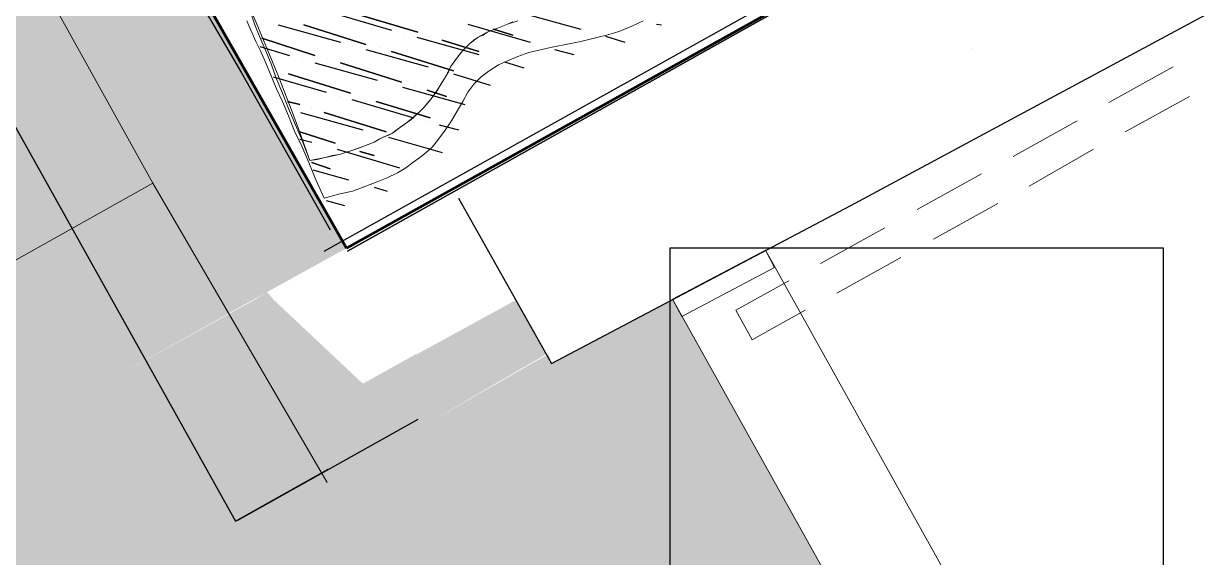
# Model space of a CAD drawing. Header units: millimetres. Extents: x -5841 to 140562, y 1006 to 102310.
# Drawn here: x 103506 to 104725, y 36727 to 37281 of the extents above; entities that cross this region are included whole.
import ezdxf

# ---------------------------------------------------------------- set-up
doc = ezdxf.new("R2010")
doc.units = ezdxf.units.MM
doc.header["$LTSCALE"] = 10
doc.layers.add('PDF18_0', color=7, linetype='Continuous')
doc.layers.add('PDF18_WALLS', color=7, linetype='Continuous')
for name, color, linetype, true_color in [('PDF18_1_DRAWING', 72, 'Continuous', 0x5cb800), ('PDF18_KD - WALL - LOADBEARING', 253, 'Continuous', 0xc0ab87), ('PDF18_SURVEY_POINTS', 251, 'Continuous', 0x636466)]:
    doc.layers.add(name, color=color, linetype=linetype, true_color=true_color)
picture_1 = doc.add_image_def('image30.png', size_in_pixel=(251, 162))

msp = doc.modelspace()

# ---------------------------------------------------------------- linework, layer by layer
at = {"layer": 'PDF18_0', "color": 1, "lineweight": 60}
msp.add_lwpolyline([(105335.9, 37880.8), (103841.6, 37047.9), (102962.1, 38592), (102793.8, 38887.2), (102962.1, 38592), (103841.6, 37047.9), (105335.9, 37880.8), (103841.6, 37047.9), (102962.1, 38592), (102793.8, 38887.2), (102543, 39452.4), (95831.2, 38675.6), (95818.5, 38660.8), (91849.9, 37215.1)], dxfattribs=at)
at = {"layer": 'PDF18_0', "lineweight": 30}
msp.add_lwpolyline([(103818.3, 37044.7), (105322.1, 37884)], dxfattribs=at)
at = {"layer": 'PDF18_0', "lineweight": 0}
msp.add_lwpolyline([(103592.9, 37583.4, -0.052308), (103803.5, 37138.9), (103796.1, 37158), (103788.7, 37176), (103781.2, 37192.9), (103774.9, 37208.8), (103768.5, 37224.6), (103763.3, 37239.5), (103756.9, 37254.3), (103751.6, 37267), (103746.3, 37279.7), (103742.1, 37292.4)], format="xyb", dxfattribs=at)
for points in [[(103737.9, 37283.9), (103742.1, 37274.4), (103747.4, 37262.7), (103752.7, 37252.2), (103758, 37239.5), (103763.3, 37226.8), (103768.5, 37214.1), (103774.9, 37200.3), (103781.2, 37185.5), (103787.6, 37169.6), (103795, 37153.7), (103802.4, 37136.8), (103809.8, 37118.8), (103818.3, 37099.8), (103833.1, 37104), (103847.9, 37107.2), (103861.7, 37112.5), (103873.3, 37116.7), (103883.9, 37120.9), (103894.5, 37126.2), (103903, 37131.5), (103910.4, 37136.8), (103917.8, 37142.1), (103924.1, 37147.4), (103930.5, 37152.7), (103934.7, 37158), (103943.2, 37169.6), (103950.6, 37180.2), (103956.9, 37190.8), (103962.2, 37200.3), (103967.5, 37209.8), (103973.9, 37218.3), (103981.3, 37225.7), (103989.7, 37232.1), (103999.3, 37238.4), (104008.8, 37242.6), (104019.4, 37246.9), (104031, 37251.1), (104053.2, 37256.4), (104074.4, 37260.6), (104085, 37262.7), (104094.5, 37264.9), (104103, 37267), (104111.4, 37269.1), (104118.8, 37271.2), (104125.2, 37273.3), (104137.9, 37278.6), (104149.5, 37283.9)], [(103742.1, 37292.4), (103746.3, 37279.7), (103751.6, 37267), (103756.9, 37254.3), (103763.3, 37239.5), (103768.5, 37224.6), (103774.9, 37208.8), (103781.2, 37192.9), (103788.7, 37176), (103796.1, 37158), (103803.5, 37138.9), (103819.3, 37142.1), (103834.2, 37145.3), (103846.9, 37149.5), (103859.6, 37153.7), (103870.1, 37158), (103879.7, 37163.3), (103889.2, 37167.5), (103896.6, 37172.8), (103904, 37178.1), (103910.4, 37183.4), (103916.7, 37188.7), (103922, 37194), (103930.5, 37204.5), (103937.9, 37215.1), (103944.2, 37225.7), (103949.5, 37236.3), (103955.9, 37244.8), (103962.2, 37253.2), (103969.6, 37260.6), (103978.1, 37267), (103987.6, 37272.3), (103998.2, 37276.5), (104008.8, 37280.7), (104019.4, 37283.9)], [(104019.4, 37283.9), (104008.8, 37280.7), (103998.2, 37276.5), (103987.6, 37272.3), (103978.1, 37267), (103973.9, 37263.8), (103969.6, 37260.6), (103966.4, 37257.5), (103962.2, 37253.2), (103959, 37249), (103955.9, 37244.8), (103949.5, 37236.3), (103944.2, 37225.7), (103937.9, 37215.1), (103934.7, 37209.8), (103930.5, 37204.5), (103926.2, 37199.2), (103922, 37194), (103916.7, 37188.7), (103910.4, 37183.4), (103904, 37178.1), (103896.6, 37172.8), (103889.2, 37167.5), (103879.7, 37163.3), (103870.1, 37158), (103859.6, 37153.7), (103846.9, 37149.5), (103840.5, 37147.4), (103834.2, 37145.3), (103826.8, 37144.2), (103819.3, 37142.1), (103810.9, 37140), (103803.5, 37138.9), (103810.9, 37140), (103819.3, 37142.1), (103826.8, 37144.2), (103834.2, 37145.3), (103840.5, 37147.4), (103846.9, 37149.5), (103853.2, 37151.6), (103859.6, 37153.7), (103864.9, 37155.9), (103870.1, 37158), (103875.4, 37161.1), (103879.7, 37163.3), (103885, 37165.4), (103889.2, 37167.5), (103893.4, 37170.7), (103896.6, 37172.8), (103900.8, 37176), (103904, 37178.1), (103908.2, 37181.3), (103910.4, 37183.4), (103913.5, 37186.5), (103916.7, 37188.7), (103922, 37194), (103926.2, 37199.2), (103930.5, 37204.5), (103934.7, 37209.8), (103937.9, 37215.1), (103941, 37220.4), (103944.2, 37225.7), (103947.4, 37231), (103949.5, 37236.3), (103952.7, 37240.5), (103955.9, 37244.8), (103959, 37249), (103962.2, 37253.2), (103966.4, 37257.5), (103969.6, 37260.6), (103973.9, 37263.8), (103978.1, 37267), (103983.4, 37269.1), (103987.6, 37272.3), (103992.9, 37274.4), (103998.2, 37276.5), (104003.5, 37278.6), (104008.8, 37280.7), (104014.1, 37282.9)], [(103640.5, 37115.6), (103821.5, 36804.5)], [(104276.5, 37045.8), (104681.9, 36318.7)], [(104180.2, 36995), (104585.6, 36267.9)]]:
    msp.add_lwpolyline(points, dxfattribs=at)
at = {"layer": 'PDF18_0', "color": 252, "lineweight": 0, "true_color": 0x939598}
for points in [[(104633.2, 37199.2), (104699.9, 37236.3)], [(104650.1, 37168.6), (104716.8, 37205.6)], [(104533.7, 37143.2), (104600.4, 37180.2)], [(104550.6, 37112.5), (104617.3, 37150.6)], [(104434.2, 37088.1), (104500.9, 37125.2)], [(104451.2, 37057.4), (104517.8, 37094.5)], [(104333.7, 37032), (104400.4, 37069.1)], [(104350.6, 37001.3), (104417.3, 37038.4)], [(104317.8, 36983.4), (104262.8, 36952.7), (104245.8, 36983.4), (104300.9, 37014)]]:
    msp.add_lwpolyline(points, dxfattribs=at)
at = {"layer": 'PDF18_0', "lineweight": 25}
for points in [[(103735.7, 37215.1), (103735.7, 37215.1)], [(103945.3, 37101.9), (103945.3, 37101.9)], [(103827.8, 37050), (103827.8, 37050)], [(103844.7, 36909.3), (103844.7, 36909.3)]]:
    msp.add_lwpolyline(points, dxfattribs=at)
at = {"layer": 'PDF18_0', "color": 252, "lineweight": 0, "true_color": 0x939598}
msp.add_lwpolyline([(104180.2, 36995), (104189.8, 36977), (104286.1, 37027.8), (104276.5, 37045.8)], close=True, dxfattribs=at)
at = {"layer": 'PDF18_0', "color": 252, "lineweight": 25, "true_color": 0x939598}
for points in [[(104286.1, 37028.9), (104286.1, 37028.9)], [(104200.3, 36958), (104200.3, 36958)]]:
    msp.add_lwpolyline(points, dxfattribs=at)
at = {"layer": 'PDF18_1_DRAWING', "lineweight": 25}
for points in [[(103823.6, 37293.4), (103888.1, 37274.4)], [(103851.1, 37291.3), (103915.7, 37272.3)], [(104019.4, 37293.4), (104085, 37275.4)], [(103770.7, 37279.7), (103835.2, 37261.7)], [(103797.1, 37279.7), (103861.7, 37259.6)], [(103900.8, 37271.2), (103900.8, 37271.2)], [(103967.5, 37280.7), (104032.1, 37261.7)], [(103981.3, 37279.7), (103981.3, 37279.7)], [(103981.3, 37279.7), (103981.3, 37279.7)], [(103981.3, 37279.7), (103981.3, 37279.7)], [(103994, 37275.4), (104014.1, 37269.1)], [(104097.7, 37271.2), (104097.7, 37271.2)], [(104163.3, 37280.7), (104168.6, 37279.7)], [(103753.7, 37265.9), (103808.8, 37247.9)], [(103914.6, 37267), (103979.1, 37249)], [(103928.3, 37268), (103928.3, 37268)], [(103928.3, 37268), (103928.3, 37268)], [(103928.3, 37268), (103928.3, 37268)], [(103941, 37263.8), (103979.1, 37252.2)], [(104044.8, 37258.5), (104044.8, 37258.5)], [(104110.4, 37268), (104130.5, 37261.7)], [(103751.6, 37257.5), (103782.3, 37247.9)], [(103847.9, 37257.5), (103847.9, 37257.5)], [(103861.7, 37254.3), (103926.2, 37236.3)], [(103875.4, 37256.4), (103875.4, 37256.4)], [(103875.4, 37256.4), (103875.4, 37256.4)], [(103875.4, 37256.4), (103875.4, 37256.4)], [(103888.1, 37252.2), (103952.7, 37232.1)], [(104057.5, 37254.3), (104077.6, 37249)], [(103796.1, 37244.8), (103796.1, 37244.8)], [(103808.8, 37240.5), (103873.3, 37222.5)], [(103821.5, 37244.8), (103821.5, 37244.8)], [(103821.5, 37244.8), (103821.5, 37244.8)], [(103821.5, 37244.8), (103821.5, 37244.8)], [(103835.2, 37240.5), (103898.7, 37220.4)], [(103991.8, 37244.8), (103991.8, 37244.8)], [(104005.6, 37241.6), (104025.7, 37235.2)], [(103765.4, 37225.7), (103820.4, 37209.8)], [(103768.5, 37232.1), (103768.5, 37232.1)], [(103768.5, 37232.1), (103768.5, 37232.1)], [(103768.5, 37232.1), (103768.5, 37232.1)], [(103781.2, 37228.9), (103845.8, 37208.8)], [(103938.9, 37232.1), (103938.9, 37232.1)], [(103952.7, 37228.9), (103990.8, 37217.2)], [(103886, 37219.4), (103886, 37219.4)], [(103899.8, 37215.1), (103964.3, 37197.1)], [(103912.5, 37216.2), (103912.5, 37216.2)], [(103912.5, 37216.2), (103912.5, 37216.2)], [(103912.5, 37216.2), (103912.5, 37216.2)], [(103925.2, 37211.9), (103945.3, 37205.6)], [(103780.2, 37200.3), (103792.9, 37197.1)], [(103834.2, 37205.6), (103834.2, 37205.6)], [(103846.9, 37202.4), (103911.4, 37183.4)], [(103858.5, 37204.5), (103858.5, 37204.5)], [(103858.5, 37204.5), (103858.5, 37204.5)], [(103858.5, 37204.5), (103858.5, 37204.5)], [(103872.3, 37200.3), (103928.3, 37183.4)], [(103781.2, 37192.9), (103781.2, 37192.9)], [(103793.9, 37188.7), (103858.5, 37170.7)], [(103805.6, 37192.9), (103805.6, 37192.9)], [(103805.6, 37192.9), (103805.6, 37192.9)], [(103805.6, 37192.9), (103805.6, 37192.9)], [(103818.3, 37188.7), (103882.8, 37168.6)], [(103924.1, 37180.2), (103924.1, 37180.2)], [(103937.9, 37176), (103958, 37170.7)], [(103792.9, 37168.6), (103829.9, 37156.9)], [(103792.9, 37161.1), (103805.6, 37158)], [(103872.3, 37167.5), (103872.3, 37167.5)], [(103885, 37163.3), (103941, 37147.4)], [(103895.5, 37164.3), (103895.5, 37164.3)], [(103895.5, 37164.3), (103895.5, 37164.3)], [(103895.5, 37164.3), (103895.5, 37164.3)], [(103819.3, 37153.7), (103819.3, 37153.7)], [(103832, 37150.6), (103896.6, 37131.5)], [(103842.6, 37152.7), (103842.6, 37152.7)], [(103842.6, 37152.7), (103842.6, 37152.7)], [(103842.6, 37152.7), (103842.6, 37152.7)], [(103855.3, 37148.4), (103870.1, 37144.2)], [(103805.6, 37136.8), (103824.6, 37130.5)], [(103806.6, 37129.4), (103843.7, 37118.8)], [(103910.4, 37128.3), (103910.4, 37128.3)], [(103857.4, 37115.6), (103857.4, 37115.6)], [(103870.1, 37111.4), (103883.9, 37107.2)], [(103820.4, 37097.6), (103839.5, 37092.4)]]:
    msp.add_lwpolyline(points, dxfattribs=at)
for points in [[(103915.7, 37272.3), (103851.1, 37291.3)], [(103861.7, 37259.6), (103797.1, 37279.7)], [(104014.1, 37269.1), (103994, 37275.4)], [(103808.8, 37247.9), (103753.7, 37265.9)], [(103979.1, 37252.2), (103941, 37263.8)], [(103952.7, 37232.1), (103888.1, 37252.2)], [(103898.7, 37220.4), (103835.2, 37240.5)], [(103845.8, 37208.8), (103781.2, 37228.9)], [(103945.3, 37205.6), (103925.2, 37211.9)], [(103792.9, 37197.1), (103780.2, 37200.3)], [(103928.3, 37183.4), (103872.3, 37200.3)], [(103882.8, 37168.6), (103818.3, 37188.7)], [(103829.9, 37156.9), (103792.9, 37168.6)], [(103870.1, 37144.2), (103855.3, 37148.4)], [(103824.6, 37130.5), (103805.6, 37136.8)]]:
    msp.add_lwpolyline(points, close=True, dxfattribs=at)
at = {"layer": 'PDF18_KD - WALL - LOADBEARING', "color": 252, "lineweight": 0, "true_color": 0x939598}
msp.add_lwpolyline([(97648.4, 33753.4), (99388.2, 34733.4), (100440.2, 35320.8), (102180, 36296.5), (103640.5, 37115.6), (103283.8, 37757), (102480.6, 39202.6)], dxfattribs=at)
at = {"layer": 'PDF18_KD - WALL - LOADBEARING', "color": 7, "true_color": 0xfdfce3, "transparency": 33554559}
for points in [[(102889.1, 38467.1), (96092.6, 38467.1), (103640.5, 37115.6)], [(96092.6, 38467.1), (103640.5, 37115.6), (96206.9, 37115.6)], [(103640.5, 37115.6), (96206.9, 37115.6), (103330.4, 36942.1)], [(104180.2, 36995), (104209.9, 36942.1), (104079.7, 36942.1)], [(104079.7, 36942.1), (104217.3, 36928.3), (104054.3, 36928.3)], [(104209.9, 36942.1), (104079.7, 36942.1), (104217.3, 36928.3)], [(104051.1, 36937.8), (104054.3, 36928.3), (104034.2, 36928.3)], [(104034.2, 36928.3), (104585.6, 36267.9), (102884.9, 36267.9)], [(104034.2, 36928.3), (104054.3, 36928.3), (104054.3, 36928.3)], [(104054.3, 36928.3), (104054.3, 36928.3), (104034.2, 36928.3)], [(104217.3, 36928.3), (104034.2, 36928.3), (104585.6, 36267.9)]]:
    msp.add_solid(points, dxfattribs=at)
at = {"layer": 'PDF18_KD - WALL - LOADBEARING', "color": 252, "true_color": 0x939598, "transparency": 33554559}
for points in [[(103452.1, 37724.2), (103301.8, 37724.2), (103749.5, 37211.9)], [(103301.8, 37724.2), (103749.5, 37211.9), (103586.5, 37211.9)], [(103749.5, 37211.9), (103586.5, 37211.9), (103804.5, 37115.6)], [(103586.5, 37211.9), (103804.5, 37115.6), (103640.5, 37115.6)], [(103639.4, 37115.6), (103759, 37002.4), (103437.3, 37002.4)], [(103640.5, 37115.6), (103639.4, 37115.6), (103639.4, 37115.6)], [(103640.5, 37115.6), (103639.4, 37115.6), (103759, 37002.4)], [(103640.5, 37115.6), (103710.3, 37047.9), (103841.6, 37047.9)], [(103640.5, 37115.6), (103804.5, 37115.6), (103841.6, 37047.9)], [(103710.3, 37047.9), (103841.6, 37047.9), (103759, 37002.4)], [(103759, 37002.4), (103437.3, 37002.4), (102787.5, 36459.5)], [(103759, 37002.4), (103766.4, 36993.9), (103745.3, 36993.9)], [(103745.3, 36993.9), (103858.5, 36907.2), (103588.6, 36907.2)], [(103766.4, 36993.9), (103745.3, 36993.9), (103858.5, 36907.2)], [(104017.2, 36993.9), (104049, 36937.8), (103914.6, 36937.8)], [(103913.5, 36937.8), (103996.1, 36907.2), (103858.5, 36907.2)], [(104049, 36937.8), (103914.6, 36937.8), (103913.5, 36937.8)], [(104049, 36937.8), (103913.5, 36937.8), (103996.1, 36907.2)], [(103914.6, 36937.8), (104049, 36937.8), (104049, 36937.8)], [(103588.6, 36907.2), (103232, 36459.5), (102787.5, 36459.5)], [(103996.1, 36907.2), (103588.6, 36907.2), (103232, 36459.5)]]:
    msp.add_solid(points, dxfattribs=at)
at = {"layer": 'PDF18_SURVEY_POINTS', "lineweight": 25}
for points in [[(104491.4, 37255.3), (104491.4, 37255.3)], [(103749.5, 37211.9), (103749.5, 37211.9)], [(103749.5, 37211.9), (103749.5, 37211.9)], [(103749.5, 37211.9), (103749.5, 37211.9)], [(103640.5, 37115.6), (103640.5, 37115.6)], [(103958, 37099.8), (103958, 37099.8)], [(103958, 37099.8), (103958, 37099.8)], [(103958, 37099.8), (103958, 37099.8)], [(104365.4, 37092.4), (104365.4, 37092.4)], [(104403.5, 37071.2), (104403.5, 37071.2)], [(103841.6, 37047.9), (103841.6, 37047.9)], [(103841.6, 37047.9), (103841.6, 37047.9)], [(103841.6, 37047.9), (103841.6, 37047.9)], [(104049, 36937.8), (104049, 36937.8)], [(104049, 36937.8), (104049, 36937.8)], [(104049, 36937.8), (104049, 36937.8)], [(104054.3, 36928.3), (104054.3, 36928.3)], [(104054.3, 36928.3), (104054.3, 36928.3)], [(104054.3, 36928.3), (104054.3, 36928.3)], [(103858.5, 36907.2), (103858.5, 36907.2)], [(103858.5, 36907.2), (103858.5, 36907.2)], [(103858.5, 36907.2), (103858.5, 36907.2)]]:
    msp.add_lwpolyline(points, dxfattribs=at)
at = {"layer": 'PDF18_WALLS', "lineweight": 25}
for points in [[(96072.5, 38460.7), (97052.5, 38590.9), (98250.5, 38758.1), (98978.7, 38824.8), (100394.7, 38991), (102626.6, 39235.4), (102767.4, 38916.9), (103113.5, 38297.8), (103433.1, 37741.1), (103732.6, 37229.9), (103824.6, 37067)], [(105335.9, 37880.8), (103842.6, 37044.7)], [(103958, 37099.8), (104054.3, 36928.3), (104365.4, 37092.4), (105494.6, 37699.8)]]:
    msp.add_lwpolyline(points, dxfattribs=at)
at = {"layer": 'PDF18_WALLS', "lineweight": 30}
for points in [[(95768.8, 38413.1), (98256.9, 38753.9), (98985, 38819.5), (100401, 38982.5), (102369.5, 39194.2), (103726.2, 36764.3), (103822.5, 36818.3)], [(103915.7, 36870.1), (103728.3, 36765.3)]]:
    msp.add_lwpolyline(points, dxfattribs=at)
at = {"layer": 'PDF18_WALLS', "lineweight": 25}
msp.add_lwpolyline([(103842.6, 37044.7), (105335.9, 37880.8)], close=True, dxfattribs=at)

# ---------------------------------------------------------------- pictures from other files: only their frames are drawn
at = {"layer": 'PDF18_KD - WALL - LOADBEARING', "color": 40, "true_color": 0xf8d731}
image = msp.add_image(picture_1, insert=(104689.7, 36251.4), size_in_units=(796.9, 512.2), rotation=90, dxfattribs=at)
image.dxf.flags = 15

doc.saveas('drawing.dxf')
